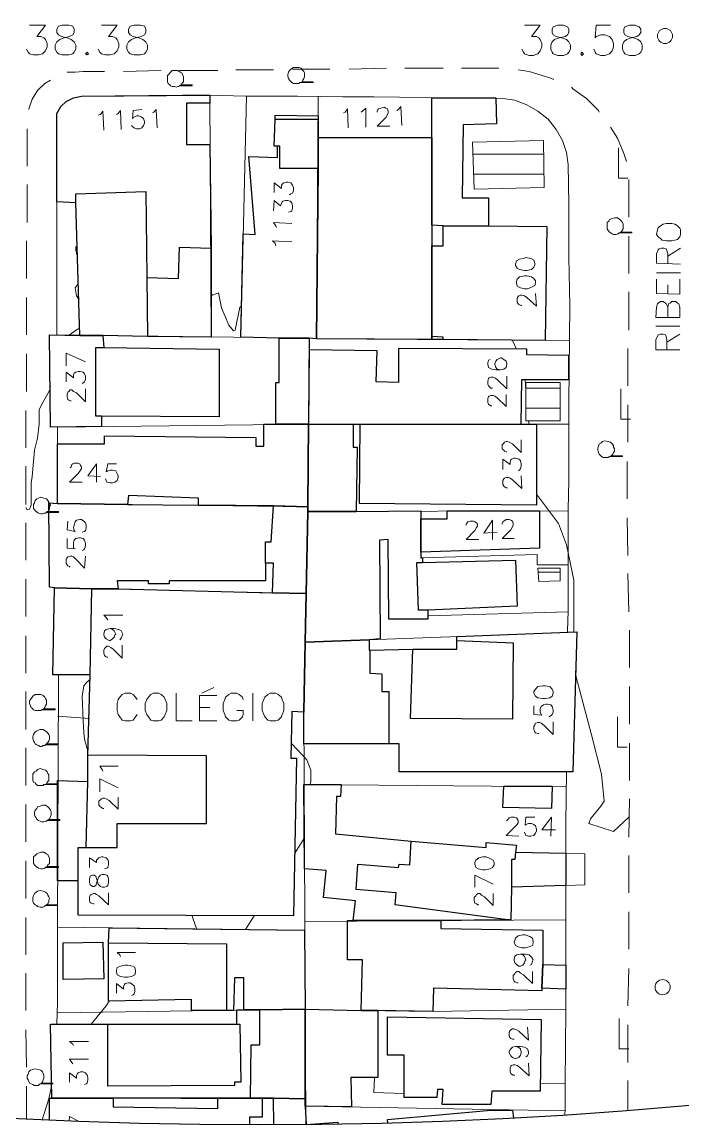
# Model space of a CAD drawing. Extents: x -2391 to 32076, y -11492 to 5852.
# Drawn here: x 4525.4 to 4595.7, y -1771.5 to -1654.2 of the extents above; entities that cross this region are included whole.
import ezdxf

# ---------------------------------------------------------------- set-up
doc = ezdxf.new("R2010")
doc.units = 0
doc.header["$LTSCALE"] = 7
for name, color, linetype in [('ALVE-CT', 3, 'CONTINUOUS'), ('PDF2_A101 - EDIFICACAO', 7, 'CONTINUOUS'), ('PDF2_A103 - PROJECAO_1', 7, 'CONTINUOUS'), ('PDF2_A104 - PROJECAO_2', 7, 'CONTINUOUS'), ('PDF2_A118 - PISCINA', 7, 'CONTINUOUS'), ('PDF2_A120 - MARQUISE', 7, 'CONTINUOUS'), ('PDF2_A123 - N DE PORTA', 7, 'CONTINUOUS'), ('PDF2_A124 - MURO', 7, 'CONTINUOUS'), ('PDF2_B224 - ESCOLAS', 7, 'CONTINUOUS'), ('PDF2_C301 - MEIO_FIO_2D', 7, 'CONTINUOUS'), ('PDF2_C307 - TXT_NOME_LOGRADOURO', 7, 'CONTINUOUS'), ('PDF2_F602 - ARVORE_ISOLADA', 7, 'CONTINUOUS'), ('PDF2_I903 - POSTE', 7, 'CONTINUOUS'), ('PDF2_N1401 - CURVA_MESTRA', 7, 'CONTINUOUS'), ('PDF2_N1402 - CURVA_INTERMEDIARIA', 7, 'CONTINUOUS'), ('PDF2_N1403 - COTA_DE_APARELHO', 7, 'CONTINUOUS')]:
    doc.layers.add(name, color=color, linetype=linetype)

msp = doc.modelspace()

# ---------------------------------------------------------------- linework, layer by layer
at = {"layer": 'ALVE-CT'}
msp.add_circle((4550.796, -1271.53), 500, dxfattribs=at)
at = {"layer": 'PDF2_A101 - EDIFICACAO', "lineweight": 30}
for points in [[(4545.38, -1662.004), (4545.38, -1662.85), (4542.924, -1662.85), (4542.924, -1667.253), (4545.38, -1667.253), (4545.549, -1678.259), (4545.549, -1687.742), (4538.776, -1687.657), (4534.034, -1687.573), (4531.579, -1687.573), (4531.156, -1673.433), (4529.124, -1673.349), (4529.124, -1663.951), (4529.547, -1663.189), (4530.14, -1662.681), (4530.902, -1662.258), (4531.749, -1662.088), (4545.295, -1662.004)], [(4581.193, -1675.973), (4581.024, -1688.081), (4570.186, -1687.996), (4569.001, -1687.996), (4569.001, -1687.657), (4569.001, -1678.005), (4570.186, -1678.005), (4570.186, -1675.889), (4569.001, -1675.804), (4569.001, -1666.491), (4569.001, -1662.258), (4575.774, -1662.258), (4575.859, -1665.052), (4572.303, -1665.136), (4572.218, -1672.925), (4575.012, -1672.925), (4575.012, -1675.889)], [(4556.894, -1666.491), (4556.894, -1669.793), (4556.725, -1687.911), (4555.963, -1687.827), (4552.745, -1687.827), (4548.682, -1687.742), (4548.936, -1676.735), (4550.206, -1676.82), (4549.528, -1668.523), (4552.576, -1668.608), (4552.576, -1667.422), (4552.237, -1667.422), (4552.322, -1664.544), (4552.322, -1664.12), (4556.894, -1664.205), (4556.894, -1664.544)], [(4569.001, -1675.804), (4569.001, -1678.005), (4569.001, -1687.657), (4569.001, -1687.996), (4556.725, -1687.911), (4556.894, -1669.793), (4556.894, -1666.491), (4569.001, -1666.491)], [(4546.396, -1689.012), (4546.396, -1696.208), (4533.865, -1696.124), (4533.865, -1697.224), (4528.447, -1697.309), (4528.362, -1687.488), (4531.579, -1687.573), (4534.034, -1687.573), (4534.119, -1688.843)], [(4555.963, -1687.827), (4555.963, -1689.096), (4555.878, -1696.97), (4552.407, -1696.97), (4552.407, -1692.568), (4552.745, -1692.568), (4552.745, -1687.827)], [(4578.484, -1696.97), (4578.568, -1692.229), (4583.563, -1692.229), (4583.563, -1689.689), (4579.076, -1689.604), (4579.076, -1689.012), (4565.445, -1688.927), (4565.445, -1692.568), (4563.075, -1692.483), (4563.159, -1689.181), (4555.963, -1689.096), (4555.878, -1696.97), (4560.619, -1696.97), (4561.381, -1696.97), (4578.484, -1696.97), (4580.092, -1696.97), (4580.092, -1705.606), (4561.297, -1705.437), (4561.381, -1696.97)], [(4555.793, -1705.775), (4552.153, -1705.691), (4544.194, -1705.606), (4544.194, -1704.844), (4536.744, -1704.59), (4536.659, -1705.521), (4529.209, -1705.437), (4529.209, -1699.087), (4534.204, -1699.087), (4534.204, -1698.24), (4550.29, -1698.41), (4550.29, -1699.341), (4551.137, -1699.341), (4551.137, -1696.97), (4552.407, -1696.97), (4555.878, -1696.97), (4555.793, -1705.606)], [(4560.619, -1696.97), (4560.619, -1699.426), (4561.043, -1699.426), (4560.958, -1706.283), (4555.793, -1706.283), (4555.793, -1705.775), (4555.793, -1705.606), (4555.878, -1696.97)], [(4555.793, -1706.283), (4555.624, -1715.004), (4552.068, -1714.919), (4552.153, -1711.787), (4551.306, -1711.787), (4551.306, -1713.649), (4541.062, -1713.649), (4541.062, -1713.988), (4538.86, -1713.988), (4538.86, -1713.649), (4535.558, -1713.649), (4535.643, -1714.496), (4532.849, -1714.496), (4528.87, -1714.411), (4528.362, -1714.327), (4528.277, -1705.352), (4529.209, -1705.437), (4536.659, -1705.521), (4544.194, -1705.606), (4552.153, -1705.691), (4555.793, -1705.775)], [(4567.816, -1707.045), (4567.816, -1710.601), (4567.816, -1711.194), (4567.985, -1711.194), (4567.985, -1711.702), (4577.891, -1711.448), (4578.06, -1716.359), (4568.578, -1716.782), (4568.578, -1717.713), (4564.429, -1717.713), (4564.345, -1709.247), (4563.413, -1709.331), (4563.498, -1719.83), (4562.313, -1719.915), (4555.539, -1720.169), (4555.624, -1715.004), (4555.793, -1706.283), (4560.958, -1706.283), (4567.816, -1706.199)], [(4567.816, -1710.601), (4567.816, -1707.045), (4570.61, -1707.045), (4570.61, -1706.199), (4580.431, -1706.199), (4580.431, -1710.178)], [(4555.37, -1727.534), (4555.37, -1727.619), (4554.1, -1727.534), (4554.015, -1732.53), (4554.608, -1732.53), (4554.269, -1749.293), (4531.41, -1749.209), (4531.41, -1745.568), (4529.209, -1745.568), (4529.209, -1734.9), (4532.426, -1734.985), (4532.426, -1732.191), (4532.68, -1723.64), (4528.701, -1723.64), (4528.87, -1714.411), (4532.849, -1714.496), (4535.643, -1714.496), (4552.068, -1714.919), (4555.624, -1715.004), (4555.539, -1720.169)], [(4584.41, -1719.068), (4583.987, -1733.969), (4565.53, -1733.969), (4565.53, -1731.006), (4564.429, -1731.006), (4555.37, -1731.006), (4555.37, -1727.619), (4555.37, -1727.534), (4555.539, -1720.169), (4562.313, -1719.915), (4562.313, -1721.015), (4562.397, -1721.015), (4566.969, -1720.931), (4571.626, -1720.931), (4571.626, -1719.999), (4571.626, -1719.576)], [(4559.349, -1735.324), (4559.265, -1736.594), (4558.841, -1736.594), (4558.757, -1740.573), (4566.8, -1741.335), (4574.758, -1742.012), (4574.758, -1741.504), (4577.976, -1741.758), (4577.891, -1742.52), (4583.225, -1742.605), (4583.225, -1746.076), (4577.468, -1746.245), (4577.383, -1749.717), (4577.044, -1749.717), (4569.932, -1749.801), (4560.619, -1749.801), (4560.873, -1747.685), (4557.487, -1747.346), (4557.741, -1744.467), (4555.455, -1744.298), (4555.37, -1735.324)], [(4581.786, -1735.493), (4581.701, -1737.864), (4576.536, -1737.779), (4576.621, -1735.493)], [(4580.77, -1754.458), (4580.685, -1756.998), (4580.685, -1757.252), (4569.17, -1756.998), (4569.086, -1759.453), (4563.244, -1759.368), (4561.466, -1759.368), (4561.635, -1753.95), (4560.027, -1753.95), (4560.027, -1749.801), (4560.619, -1749.801), (4569.932, -1749.801), (4569.932, -1750.648), (4580.77, -1750.817)], [(4555.455, -1750.817), (4555.539, -1759.199), (4550.713, -1759.284), (4549.02, -1759.284), (4549.02, -1755.897), (4548.004, -1755.897), (4547.92, -1759.368), (4547.158, -1759.368), (4543.432, -1759.368), (4543.432, -1758.183), (4534.627, -1758.352), (4534.627, -1752.172), (4534.712, -1750.563)], [(4534.119, -1755.982), (4529.801, -1756.066), (4529.801, -1752.172), (4534.034, -1752.087)], [(4580.685, -1756.998), (4580.77, -1754.458), (4583.225, -1754.543), (4583.225, -1757.082)], [(4555.539, -1759.199), (4555.539, -1768.766), (4552.153, -1768.682), (4550.967, -1768.682), (4549.698, -1768.682), (4546.226, -1768.682), (4535.135, -1768.682), (4528.616, -1768.682), (4528.447, -1760.808), (4534.542, -1760.808), (4548.258, -1760.808), (4548.258, -1759.284), (4549.02, -1759.284), (4550.713, -1759.284)], [(4561.466, -1759.368), (4563.244, -1759.368), (4563.244, -1766.48), (4560.365, -1766.48), (4560.45, -1769.613), (4555.539, -1769.528), (4555.539, -1768.766), (4555.539, -1759.199)], [(4580.6, -1760.3), (4580.516, -1767.92), (4575.351, -1767.92), (4575.266, -1769.359), (4570.102, -1769.359), (4570.186, -1767.75), (4569.594, -1767.75), (4569.509, -1768.597), (4566.038, -1768.597), (4566.038, -1764.11), (4564.26, -1764.11), (4564.26, -1760.046)]]:
    msp.add_lwpolyline(points, close=True, dxfattribs=at)
for points in [[(4528.362, -1771.027), (4528.362, -1768.682), (4528.616, -1768.682), (4535.135, -1768.682), (4535.135, -1769.613), (4546.226, -1769.782), (4546.226, -1768.682), (4549.698, -1768.682), (4550.967, -1768.682), (4550.967, -1770.714), (4549.613, -1770.714), (4549.597, -1771.529)], [(4552.18, -1771.528), (4552.153, -1768.682), (4555.539, -1768.766), (4555.539, -1769.528), (4555.624, -1771.475), (4555.624, -1771.507)], [(4564.294, -1771.348), (4564.26, -1770.968), (4575.266, -1769.952), (4577.552, -1769.952), (4577.679, -1770.807)], [(4555.624, -1771.507), (4555.624, -1771.475), (4559.011, -1771.222), (4559.031, -1771.462)]]:
    msp.add_lwpolyline(points, dxfattribs=at)
at = {"layer": 'PDF2_A103 - PROJECAO_1', "lineweight": 30}
for points in [[(4556.894, -1664.544), (4556.894, -1666.491), (4556.894, -1669.793), (4552.83, -1669.793), (4552.83, -1667.422), (4552.576, -1667.422), (4552.237, -1667.422), (4552.322, -1664.544)], [(4538.691, -1681.392), (4542.078, -1681.477), (4542.162, -1678.175), (4545.549, -1678.259), (4545.549, -1687.742), (4538.776, -1687.657), (4534.034, -1687.573), (4531.579, -1687.573), (4531.156, -1673.433), (4531.156, -1672.502), (4538.606, -1672.248)], [(4575.012, -1675.889), (4581.193, -1675.973), (4581.024, -1688.081), (4570.186, -1687.996), (4570.186, -1687.742), (4569.001, -1687.657), (4569.001, -1678.005), (4570.186, -1678.005), (4570.186, -1675.889)], [(4534.119, -1688.843), (4546.396, -1689.012), (4546.396, -1696.208), (4533.865, -1696.124), (4533.273, -1696.124), (4533.273, -1688.843)], [(4555.793, -1705.775), (4555.793, -1706.283), (4555.624, -1715.004), (4552.068, -1714.919), (4552.153, -1711.787), (4551.306, -1711.787), (4551.306, -1709.501), (4551.899, -1709.501), (4552.153, -1705.691)], [(4568.578, -1716.782), (4567.562, -1716.782), (4567.392, -1711.702), (4567.985, -1711.702), (4577.891, -1711.448), (4578.06, -1716.359)], [(4555.37, -1727.534), (4555.37, -1727.619), (4554.1, -1727.534), (4554.015, -1732.53), (4554.608, -1732.53), (4554.269, -1749.293), (4531.41, -1749.209), (4531.41, -1745.568), (4531.41, -1742.012), (4532.257, -1742.012), (4532.426, -1734.985), (4532.426, -1732.191), (4532.68, -1723.64), (4532.849, -1714.496), (4535.643, -1714.496), (4552.068, -1714.919), (4555.624, -1715.004), (4555.539, -1720.169)], [(4562.397, -1721.015), (4562.397, -1723.47), (4563.667, -1723.555), (4563.667, -1725.418), (4564.429, -1725.418), (4564.429, -1731.006), (4555.37, -1731.006), (4555.37, -1727.619), (4555.37, -1727.534), (4555.539, -1720.169), (4562.313, -1719.915), (4562.313, -1721.015)], [(4566.969, -1720.931), (4571.626, -1720.931), (4571.626, -1719.999), (4577.637, -1720.253), (4577.552, -1728.381), (4566.715, -1728.296)], [(4577.891, -1742.52), (4577.806, -1743.282), (4577.468, -1743.282), (4577.468, -1746.245), (4577.383, -1749.717), (4577.044, -1749.717), (4565.107, -1748.108), (4565.191, -1746.838), (4560.958, -1746.499), (4561.127, -1743.79), (4565.445, -1744.129), (4565.53, -1743.79), (4566.631, -1743.875), (4566.8, -1741.335), (4574.758, -1742.012), (4574.758, -1741.504), (4577.976, -1741.758)], [(4547.158, -1759.368), (4543.432, -1759.368), (4543.432, -1758.183), (4534.627, -1758.352), (4534.627, -1752.172), (4547.158, -1752.257)], [(4555.539, -1768.766), (4552.153, -1768.682), (4550.967, -1768.682), (4549.698, -1768.682), (4549.782, -1763.009), (4550.713, -1763.009), (4550.713, -1759.284), (4555.539, -1759.199)], [(4534.542, -1760.808), (4548.258, -1760.808), (4548.597, -1760.808), (4548.682, -1766.988), (4548.004, -1766.988), (4548.004, -1767.327), (4534.542, -1767.412)]]:
    msp.add_lwpolyline(points, close=True, dxfattribs=at)
at = {"layer": 'PDF2_A104 - PROJECAO_2', "lineweight": 30}
for points in [[(4538.691, -1681.392), (4538.776, -1687.657), (4534.034, -1687.573), (4531.579, -1687.573), (4531.156, -1673.433), (4531.156, -1672.502), (4538.606, -1672.248)], [(4535.643, -1714.496), (4552.068, -1714.919), (4555.624, -1715.004), (4555.539, -1720.169), (4555.37, -1727.534), (4555.37, -1727.619), (4554.1, -1727.534), (4554.015, -1732.53), (4554.608, -1732.53), (4554.269, -1749.293), (4531.41, -1749.209), (4531.41, -1745.568), (4531.41, -1742.012), (4532.257, -1742.012), (4535.558, -1742.012), (4535.558, -1739.472), (4545.041, -1739.472), (4545.041, -1732.276), (4532.426, -1732.191), (4532.68, -1723.64), (4532.849, -1714.496)]]:
    msp.add_lwpolyline(points, close=True, dxfattribs=at)
at = {"layer": 'PDF2_A118 - PISCINA', "lineweight": 9}
for points in [[(4580.939, -1671.825), (4573.488, -1671.994), (4573.319, -1666.999), (4580.854, -1666.83)], [(4578.992, -1692.568), (4582.632, -1692.568), (4582.632, -1696.632), (4578.992, -1696.632)], [(4582.632, -1712.295), (4580.262, -1712.295), (4580.346, -1713.734), (4582.632, -1713.649)]]:
    msp.add_lwpolyline(points, close=True, dxfattribs=at)
for points in [[(4573.404, -1668.269), (4580.939, -1668.269)], [(4573.404, -1670.386), (4580.939, -1670.386)], [(4578.992, -1693.16), (4582.632, -1693.16)], [(4578.992, -1695.277), (4582.632, -1695.277)], [(4580.262, -1712.718), (4582.632, -1712.718)]]:
    msp.add_lwpolyline(points, dxfattribs=at)
at = {"layer": 'PDF2_A120 - MARQUISE', "lineweight": 9}
msp.add_lwpolyline([(4583.225, -1746.076), (4583.225, -1742.605), (4585.257, -1742.689), (4585.257, -1745.991)], close=True, dxfattribs=at)
at = {"layer": 'PDF2_A123 - N DE PORTA', "lineweight": 9}
for points in [[(4538.183, -1663.528), (4537.252, -1663.612), (4537.167, -1664.459), (4537.252, -1664.374), (4537.59, -1664.205), (4537.844, -1664.205), (4538.098, -1664.29), (4538.352, -1664.459), (4538.437, -1664.798), (4538.437, -1664.967), (4538.352, -1665.221), (4538.183, -1665.475), (4537.929, -1665.56), (4537.59, -1665.56), (4537.336, -1665.475), (4537.252, -1665.39), (4537.082, -1665.221)], [(4539.284, -1663.866), (4539.453, -1663.782), (4539.707, -1663.528), (4539.792, -1665.475)], [(4559.603, -1663.866), (4559.773, -1663.782), (4560.027, -1663.443), (4560.111, -1665.475)], [(4561.466, -1663.782), (4561.635, -1663.697), (4561.974, -1663.358), (4561.974, -1665.39)], [(4563.159, -1663.782), (4563.159, -1663.697), (4563.244, -1663.528), (4563.329, -1663.443), (4563.583, -1663.358), (4563.921, -1663.274), (4564.091, -1663.358), (4564.26, -1663.443), (4564.345, -1663.697), (4564.345, -1663.866), (4564.26, -1664.036), (4564.091, -1664.374), (4563.159, -1665.306), (4564.514, -1665.306)], [(4565.276, -1663.612), (4565.445, -1663.528), (4565.699, -1663.189), (4565.784, -1665.221)], [(4533.527, -1664.12), (4533.781, -1664.036), (4534.034, -1663.697), (4534.119, -1665.729)], [(4535.474, -1664.036), (4535.643, -1663.951), (4535.897, -1663.612), (4535.982, -1665.644)], [(4552.237, -1672.333), (4552.237, -1671.317), (4552.999, -1671.91), (4552.999, -1671.571), (4553.169, -1671.402), (4553.253, -1671.317), (4553.507, -1671.232), (4553.677, -1671.232), (4554.015, -1671.317), (4554.185, -1671.571), (4554.269, -1671.825), (4554.269, -1672.164), (4554.185, -1672.417), (4554.015, -1672.502), (4553.846, -1672.587)], [(4552.153, -1674.28), (4552.237, -1673.179), (4552.915, -1673.772), (4552.999, -1673.518), (4553.084, -1673.349), (4553.169, -1673.264), (4553.423, -1673.179), (4553.677, -1673.179), (4553.931, -1673.264), (4554.1, -1673.433), (4554.185, -1673.772), (4554.185, -1674.026), (4554.1, -1674.28), (4554.015, -1674.365), (4553.761, -1674.449)], [(4552.491, -1676.058), (4552.407, -1675.889), (4552.153, -1675.55), (4554.1, -1675.635)], [(4552.407, -1678.005), (4552.322, -1677.751), (4552.068, -1677.497), (4554.1, -1677.582)], [(4578.568, -1684.355), (4578.484, -1684.355), (4578.23, -1684.271), (4578.145, -1684.186), (4578.06, -1684.017), (4578.06, -1683.593), (4578.145, -1683.424), (4578.23, -1683.339), (4578.399, -1683.255), (4578.568, -1683.255), (4578.822, -1683.339), (4579.076, -1683.509), (4580.092, -1684.44), (4580.008, -1683.085)], [(4532.172, -1690.366), (4530.14, -1689.435), (4530.14, -1690.79)], [(4575.182, -1690.112), (4575.012, -1690.197), (4574.928, -1690.451), (4574.928, -1690.62), (4575.012, -1690.959), (4575.351, -1691.128), (4575.774, -1691.213), (4576.282, -1691.213), (4576.621, -1691.128), (4576.875, -1690.959), (4576.96, -1690.62), (4576.96, -1690.536), (4576.875, -1690.282), (4576.621, -1690.112), (4576.367, -1689.943), (4576.282, -1689.943), (4575.944, -1690.112), (4575.774, -1690.282), (4575.69, -1690.536), (4575.69, -1690.62), (4575.774, -1690.959), (4575.944, -1691.128), (4576.282, -1691.213)], [(4530.14, -1692.483), (4530.14, -1691.467), (4530.902, -1692.06), (4530.902, -1691.721), (4530.987, -1691.552), (4531.156, -1691.467), (4531.41, -1691.382), (4531.579, -1691.382), (4531.918, -1691.467), (4532.087, -1691.636), (4532.172, -1691.89), (4532.172, -1692.229), (4532.087, -1692.483), (4532.003, -1692.568), (4531.833, -1692.652)], [(4575.436, -1693.16), (4575.266, -1693.16), (4575.097, -1692.991), (4575.012, -1692.906), (4574.928, -1692.737), (4574.928, -1692.398), (4575.012, -1692.144), (4575.097, -1692.06), (4575.266, -1691.975), (4575.52, -1691.975), (4575.69, -1692.06), (4575.944, -1692.229), (4576.96, -1693.245), (4576.96, -1691.89)], [(4530.648, -1694.515), (4530.563, -1694.515), (4530.394, -1694.43), (4530.309, -1694.346), (4530.225, -1694.092), (4530.225, -1693.753), (4530.309, -1693.584), (4530.394, -1693.499), (4530.563, -1693.33), (4530.733, -1693.33), (4530.902, -1693.499), (4531.241, -1693.668), (4532.172, -1694.6), (4532.172, -1693.245)], [(4575.351, -1695.023), (4575.266, -1695.023), (4575.097, -1694.938), (4575.012, -1694.854), (4574.928, -1694.684), (4574.928, -1694.261), (4575.012, -1694.092), (4575.097, -1694.007), (4575.266, -1693.922), (4575.52, -1693.922), (4575.69, -1694.007), (4575.944, -1694.176), (4576.875, -1695.108), (4576.875, -1693.838)], [(4576.96, -1699.934), (4576.875, -1699.934), (4576.706, -1699.849), (4576.621, -1699.764), (4576.452, -1699.595), (4576.452, -1699.172), (4576.621, -1699.002), (4576.706, -1698.918), (4576.875, -1698.833), (4577.044, -1698.833), (4577.214, -1698.918), (4577.552, -1699.087), (4578.484, -1700.018), (4578.484, -1698.664)], [(4576.536, -1701.796), (4576.536, -1700.696), (4577.298, -1701.288), (4577.298, -1701.034), (4577.383, -1700.78), (4577.468, -1700.696), (4577.722, -1700.611), (4577.891, -1700.611), (4578.23, -1700.696), (4578.399, -1700.865), (4578.484, -1701.204), (4578.484, -1701.458), (4578.399, -1701.712), (4578.314, -1701.881), (4578.145, -1701.966)], [(4530.563, -1701.627), (4530.648, -1701.542), (4530.733, -1701.288), (4530.817, -1701.204), (4530.987, -1701.119), (4531.41, -1701.119), (4531.579, -1701.204), (4531.664, -1701.373), (4531.749, -1701.542), (4531.749, -1701.712), (4531.664, -1701.881), (4531.41, -1702.22), (4530.479, -1703.151), (4531.833, -1703.151)], [(4533.357, -1703.151), (4533.357, -1701.204), (4532.426, -1702.474), (4533.781, -1702.558)], [(4535.474, -1701.204), (4534.542, -1701.204), (4534.373, -1702.05), (4534.542, -1701.966), (4534.796, -1701.881), (4535.05, -1701.881), (4535.389, -1701.966), (4535.558, -1702.22), (4535.643, -1702.474), (4535.643, -1702.643), (4535.558, -1702.982), (4535.304, -1703.151), (4535.05, -1703.236), (4534.796, -1703.236), (4534.458, -1703.151), (4534.373, -1702.982), (4534.288, -1702.812)], [(4577.044, -1703.744), (4576.875, -1703.744), (4576.706, -1703.659), (4576.621, -1703.574), (4576.536, -1703.405), (4576.536, -1702.982), (4576.621, -1702.812), (4576.706, -1702.728), (4576.875, -1702.643), (4577.129, -1702.643), (4577.298, -1702.728), (4577.552, -1702.897), (4578.568, -1703.828), (4578.484, -1702.474)], [(4530.309, -1707.299), (4530.225, -1708.231), (4531.071, -1708.4), (4530.987, -1708.315), (4530.902, -1707.977), (4530.987, -1707.723), (4531.071, -1707.384), (4531.241, -1707.215), (4531.579, -1707.13), (4531.749, -1707.13), (4532.003, -1707.299), (4532.172, -1707.469), (4532.257, -1707.723), (4532.257, -1708.061), (4532.172, -1708.315), (4532.087, -1708.4), (4531.833, -1708.485)], [(4572.642, -1707.723), (4572.642, -1707.638), (4572.726, -1707.469), (4572.811, -1707.384), (4573.065, -1707.299), (4573.404, -1707.299), (4573.573, -1707.384), (4573.742, -1707.469), (4573.827, -1707.638), (4573.827, -1707.807), (4573.742, -1707.977), (4573.573, -1708.315), (4572.642, -1709.247), (4573.996, -1709.247)], [(4575.436, -1709.247), (4575.436, -1707.215), (4574.504, -1708.569), (4575.944, -1708.485)], [(4576.452, -1707.638), (4576.452, -1707.553), (4576.536, -1707.384), (4576.621, -1707.299), (4576.875, -1707.13), (4577.214, -1707.13), (4577.383, -1707.215), (4577.552, -1707.299), (4577.637, -1707.553), (4577.637, -1707.723), (4577.552, -1707.892), (4577.383, -1708.231), (4576.452, -1709.162), (4577.722, -1709.162)], [(4530.225, -1709.162), (4530.225, -1710.178), (4531.071, -1710.263), (4530.902, -1710.178), (4530.902, -1709.924), (4530.902, -1709.585), (4530.987, -1709.331), (4531.156, -1709.162), (4531.495, -1709.077), (4531.664, -1709.077), (4531.918, -1709.162), (4532.087, -1709.331), (4532.172, -1709.67), (4532.172, -1709.924), (4532.087, -1710.263), (4532.003, -1710.347), (4531.833, -1710.432)], [(4530.563, -1712.21), (4530.479, -1712.125), (4530.309, -1712.041), (4530.225, -1711.956), (4530.14, -1711.787), (4530.14, -1711.363), (4530.225, -1711.194), (4530.309, -1711.109), (4530.563, -1711.025), (4530.733, -1711.025), (4530.902, -1711.109), (4531.156, -1711.363), (4532.087, -1712.295), (4532.172, -1711.025)], [(4534.542, -1717.798), (4534.373, -1717.544), (4534.119, -1717.29), (4536.151, -1717.29)], [(4534.796, -1718.729), (4535.05, -1718.814), (4535.22, -1718.983), (4535.389, -1719.322), (4535.304, -1719.407), (4535.22, -1719.661), (4535.05, -1719.83), (4534.796, -1719.999), (4534.712, -1719.999), (4534.373, -1719.83), (4534.204, -1719.661), (4534.119, -1719.407), (4534.119, -1719.322), (4534.204, -1718.983), (4534.373, -1718.814), (4534.796, -1718.729), (4535.22, -1718.729), (4535.728, -1718.814), (4535.982, -1718.983), (4536.151, -1719.322), (4536.066, -1719.491), (4535.982, -1719.745), (4535.812, -1719.915)], [(4534.542, -1721.777), (4534.458, -1721.777), (4534.288, -1721.693), (4534.204, -1721.608), (4534.119, -1721.354), (4534.119, -1721.015), (4534.204, -1720.846), (4534.288, -1720.761), (4534.458, -1720.592), (4534.627, -1720.592), (4534.881, -1720.761), (4535.135, -1720.931), (4536.066, -1721.862), (4536.066, -1720.507)], [(4579.838, -1726.942), (4579.838, -1727.873), (4580.685, -1727.958), (4580.6, -1727.873), (4580.516, -1727.619), (4580.516, -1727.28), (4580.6, -1727.026), (4580.854, -1726.857), (4581.108, -1726.772), (4581.278, -1726.772), (4581.616, -1726.857), (4581.786, -1727.026), (4581.87, -1727.365), (4581.87, -1727.619), (4581.786, -1727.873), (4581.701, -1727.958), (4581.447, -1728.127)], [(4580.346, -1729.905), (4580.262, -1729.905), (4580.008, -1729.82), (4579.923, -1729.736), (4579.838, -1729.482), (4579.838, -1729.143), (4579.923, -1728.974), (4580.008, -1728.804), (4580.262, -1728.72), (4580.431, -1728.72), (4580.6, -1728.804), (4580.939, -1729.058), (4581.87, -1729.99), (4581.87, -1728.635)], [(4534.034, -1733.884), (4533.95, -1733.715), (4533.696, -1733.376), (4535.643, -1733.376)], [(4535.643, -1735.662), (4533.696, -1734.731), (4533.696, -1736.086)], [(4534.119, -1737.864), (4534.034, -1737.864), (4533.865, -1737.779), (4533.781, -1737.694), (4533.611, -1737.525), (4533.611, -1737.102), (4533.781, -1736.932), (4533.865, -1736.848), (4534.034, -1736.763), (4534.204, -1736.763), (4534.373, -1736.848), (4534.712, -1737.017), (4535.643, -1737.948), (4535.643, -1736.678)], [(4576.96, -1739.218), (4576.96, -1739.133), (4577.129, -1738.964), (4577.214, -1738.879), (4577.383, -1738.795), (4577.722, -1738.795), (4577.976, -1738.879), (4578.06, -1738.964), (4578.145, -1739.133), (4578.145, -1739.387), (4578.06, -1739.557), (4577.806, -1739.811), (4576.875, -1740.742), (4578.23, -1740.827)], [(4579.923, -1738.795), (4578.992, -1738.795), (4578.907, -1739.641), (4578.992, -1739.557), (4579.246, -1739.472), (4579.584, -1739.472), (4579.838, -1739.557), (4580.008, -1739.726), (4580.092, -1740.065), (4580.092, -1740.234), (4580.008, -1740.488), (4579.838, -1740.742), (4579.5, -1740.827), (4579.246, -1740.827), (4578.992, -1740.742), (4578.907, -1740.573), (4578.822, -1740.403)], [(4581.616, -1740.827), (4581.701, -1738.795), (4580.685, -1740.149), (4582.124, -1740.149)], [(4532.595, -1744.129), (4532.595, -1743.113), (4533.357, -1743.621), (4533.357, -1743.367), (4533.527, -1743.197), (4533.611, -1743.113), (4533.865, -1743.028), (4534.034, -1743.028), (4534.373, -1743.113), (4534.542, -1743.282), (4534.627, -1743.536), (4534.627, -1743.875), (4534.542, -1744.129), (4534.458, -1744.213), (4534.204, -1744.298)], [(4575.52, -1745.907), (4573.573, -1744.975), (4573.573, -1746.245)], [(4533.103, -1748.023), (4533.019, -1748.023), (4532.765, -1747.939), (4532.68, -1747.854), (4532.595, -1747.685), (4532.595, -1747.261), (4532.68, -1747.092), (4532.765, -1747.007), (4533.019, -1746.923), (4533.188, -1746.923), (4533.357, -1747.007), (4533.611, -1747.177), (4534.627, -1748.108), (4534.627, -1746.838)], [(4573.996, -1748.108), (4573.912, -1748.108), (4573.742, -1748.023), (4573.573, -1747.939), (4573.488, -1747.685), (4573.488, -1747.346), (4573.658, -1747.177), (4573.742, -1747.007), (4573.912, -1746.923), (4574.081, -1746.923), (4574.25, -1747.092), (4574.589, -1747.261), (4575.52, -1748.193), (4575.52, -1746.923)], [(4535.897, -1753.611), (4535.812, -1753.442), (4535.558, -1753.188), (4537.506, -1753.188)], [(4578.399, -1753.357), (4578.653, -1753.442), (4578.822, -1753.611), (4578.992, -1753.95), (4578.907, -1754.035), (4578.822, -1754.289), (4578.653, -1754.543), (4578.399, -1754.627), (4578.23, -1754.627), (4577.976, -1754.458), (4577.806, -1754.289), (4577.722, -1754.035), (4577.722, -1753.865), (4577.806, -1753.611), (4577.976, -1753.442), (4578.399, -1753.357), (4578.907, -1753.357), (4579.33, -1753.442), (4579.584, -1753.696), (4579.754, -1753.95), (4579.669, -1754.119), (4579.584, -1754.458), (4579.415, -1754.543)], [(4578.145, -1756.405), (4578.06, -1756.405), (4577.806, -1756.32), (4577.722, -1756.236), (4577.637, -1755.982), (4577.637, -1755.643), (4577.806, -1755.474), (4577.891, -1755.304), (4578.06, -1755.22), (4578.23, -1755.22), (4578.399, -1755.389), (4578.738, -1755.558), (4579.669, -1756.49), (4579.669, -1755.22)], [(4535.474, -1757.506), (4535.474, -1756.49), (4536.236, -1757.082), (4536.236, -1756.828), (4536.32, -1756.574), (4536.405, -1756.49), (4536.744, -1756.405), (4536.913, -1756.405), (4537.167, -1756.574), (4537.336, -1756.744), (4537.421, -1756.998), (4537.421, -1757.336), (4537.336, -1757.59), (4537.252, -1757.675), (4537.082, -1757.76)], [(4577.722, -1762.416), (4577.552, -1762.416), (4577.383, -1762.332), (4577.298, -1762.247), (4577.214, -1762.078), (4577.214, -1761.654), (4577.298, -1761.485), (4577.383, -1761.4), (4577.552, -1761.316), (4577.722, -1761.316), (4577.976, -1761.4), (4578.23, -1761.57), (4579.246, -1762.501), (4579.161, -1761.146)], [(4530.902, -1763.094), (4530.817, -1762.924), (4530.479, -1762.67), (4532.511, -1762.67)], [(4577.891, -1763.178), (4578.145, -1763.263), (4578.399, -1763.432), (4578.484, -1763.771), (4578.484, -1763.856), (4578.399, -1764.11), (4578.23, -1764.364), (4577.891, -1764.448), (4577.806, -1764.448), (4577.552, -1764.364), (4577.383, -1764.194), (4577.214, -1763.856), (4577.214, -1763.771), (4577.298, -1763.517), (4577.552, -1763.263), (4577.891, -1763.178), (4578.399, -1763.178), (4578.822, -1763.263), (4579.161, -1763.432), (4579.246, -1763.771), (4579.246, -1763.94), (4579.161, -1764.194), (4578.992, -1764.279)], [(4530.817, -1765.041), (4530.733, -1764.872), (4530.479, -1764.533), (4532.511, -1764.533)], [(4577.806, -1766.226), (4577.637, -1766.226), (4577.468, -1766.142), (4577.383, -1766.057), (4577.298, -1765.888), (4577.298, -1765.464), (4577.383, -1765.295), (4577.468, -1765.21), (4577.637, -1765.126), (4577.806, -1765.126), (4578.06, -1765.21), (4578.314, -1765.38), (4579.33, -1766.311), (4579.246, -1764.956)], [(4530.479, -1766.988), (4530.479, -1765.972), (4531.241, -1766.565), (4531.241, -1766.311), (4531.325, -1766.057), (4531.41, -1765.972), (4531.664, -1765.888), (4531.918, -1765.888), (4532.172, -1765.972), (4532.341, -1766.226), (4532.426, -1766.48), (4532.426, -1766.734), (4532.341, -1767.073), (4532.257, -1767.158), (4532.087, -1767.242)], [(4531.492, -1771.157), (4530.479, -1770.629), (4530.448, -1771.116)]]:
    msp.add_lwpolyline(points, dxfattribs=at)
for points in [[(4577.891, -1680.122), (4578.06, -1680.376), (4578.314, -1680.545), (4578.822, -1680.63), (4579.076, -1680.63), (4579.584, -1680.545), (4579.838, -1680.291), (4579.923, -1680.037), (4579.923, -1679.868), (4579.838, -1679.529), (4579.5, -1679.36), (4578.992, -1679.275), (4578.738, -1679.36), (4578.314, -1679.445), (4577.976, -1679.614), (4577.891, -1679.953)], [(4577.976, -1681.985), (4578.06, -1682.323), (4578.399, -1682.493), (4578.822, -1682.577), (4579.161, -1682.577), (4579.584, -1682.408), (4579.923, -1682.239), (4580.008, -1681.985), (4580.008, -1681.731), (4579.838, -1681.477), (4579.584, -1681.307), (4579.076, -1681.223), (4578.822, -1681.223), (4578.314, -1681.307), (4578.06, -1681.561), (4577.976, -1681.815)], [(4579.838, -1725.587), (4580.008, -1725.926), (4580.262, -1726.095), (4580.77, -1726.18), (4581.024, -1726.18), (4581.532, -1726.095), (4581.786, -1725.926), (4581.87, -1725.587), (4581.87, -1725.418), (4581.786, -1725.164), (4581.532, -1724.91), (4581.024, -1724.825), (4580.77, -1724.825), (4580.262, -1724.91), (4580.008, -1725.164), (4579.838, -1725.418)], [(4573.573, -1743.79), (4573.658, -1744.129), (4573.912, -1744.298), (4574.42, -1744.383), (4574.674, -1744.383), (4575.182, -1744.298), (4575.436, -1744.129), (4575.605, -1743.875), (4575.605, -1743.621), (4575.52, -1743.367), (4575.182, -1743.197), (4574.758, -1743.028), (4574.42, -1743.028), (4573.996, -1743.113), (4573.658, -1743.367), (4573.573, -1743.621)], [(4532.595, -1745.737), (4532.68, -1745.991), (4532.934, -1746.161), (4533.103, -1746.161), (4533.273, -1746.076), (4533.357, -1745.822), (4533.442, -1745.483), (4533.611, -1745.145), (4533.781, -1744.975), (4533.95, -1744.891), (4534.204, -1744.891), (4534.458, -1744.975), (4534.542, -1745.06), (4534.627, -1745.399), (4534.627, -1745.737), (4534.542, -1746.076), (4534.458, -1746.161), (4534.204, -1746.245), (4533.95, -1746.245), (4533.781, -1746.161), (4533.527, -1745.907), (4533.442, -1745.653), (4533.357, -1745.314), (4533.273, -1745.06), (4533.103, -1744.975), (4532.934, -1744.975), (4532.68, -1745.06), (4532.595, -1745.399)], [(4577.722, -1752.087), (4577.891, -1752.426), (4578.145, -1752.595), (4578.568, -1752.68), (4578.907, -1752.68), (4579.33, -1752.595), (4579.669, -1752.426), (4579.754, -1752.172), (4579.754, -1752.003), (4579.669, -1751.664), (4579.415, -1751.495), (4578.907, -1751.325), (4578.653, -1751.325), (4578.145, -1751.41), (4577.891, -1751.664), (4577.806, -1751.918)], [(4535.474, -1755.22), (4535.558, -1755.558), (4535.897, -1755.728), (4536.32, -1755.812), (4536.659, -1755.812), (4537.082, -1755.728), (4537.421, -1755.558), (4537.506, -1755.304), (4537.506, -1755.135), (4537.421, -1754.797), (4537.167, -1754.627), (4536.659, -1754.543), (4536.405, -1754.543), (4535.897, -1754.627), (4535.558, -1754.797), (4535.474, -1755.05)]]:
    msp.add_lwpolyline(points, close=True, dxfattribs=at)
at = {"layer": 'PDF2_A124 - MURO', "lineweight": 9}
for points in [[(4555.963, -1687.827), (4529.124, -1687.488), (4529.124, -1687.403), (4529.124, -1684.779), (4529.124, -1663.951), (4529.547, -1663.189), (4530.14, -1662.681), (4530.902, -1662.258), (4531.749, -1662.088), (4542.501, -1662.004), (4545.295, -1662.004), (4545.38, -1662.004), (4549.19, -1662.088), (4549.274, -1662.088), (4551.814, -1662.088), (4554.693, -1662.088), (4559.519, -1662.173), (4562.821, -1662.173), (4576.536, -1662.342), (4577.806, -1662.512), (4579.076, -1663.02), (4580.262, -1663.697), (4581.362, -1664.544), (4582.209, -1665.644), (4582.886, -1666.83), (4583.31, -1668.1), (4583.479, -1669.37), (4583.563, -1673.603), (4583.563, -1675.889), (4583.563, -1678.005), (4583.563, -1679.275), (4583.648, -1684.355), (4583.563, -1694.684), (4583.563, -1696.886), (4583.563, -1702.982), (4583.479, -1706.029), (4583.479, -1712.21), (4583.479, -1713.057), (4583.479, -1716.867), (4583.394, -1718.983), (4583.394, -1719.153), (4555.539, -1720.169)], [(4545.38, -1662.004), (4545.549, -1687.742)], [(4548.682, -1687.742), (4549.274, -1662.088)], [(4555.594, -1771.507), (4555.37, -1727.534), (4555.793, -1705.606), (4555.963, -1687.827), (4556.725, -1687.911), (4556.894, -1662.173)], [(4569.001, -1662.258), (4569.001, -1687.996)], [(4583.563, -1688.081), (4556.725, -1687.911)], [(4555.793, -1705.775), (4529.209, -1705.437), (4529.209, -1698.748), (4529.209, -1697.563), (4529.209, -1697.309), (4555.878, -1696.97), (4583.563, -1696.97)], [(4555.793, -1706.283), (4583.479, -1706.199)], [(4583.479, -1711.956), (4580.177, -1711.956), (4580.177, -1710.855), (4567.816, -1711.194), (4567.816, -1706.199)], [(4555.624, -1715.004), (4529.209, -1714.411)], [(4583.479, -1716.951), (4568.578, -1717.375)], [(4529.124, -1760.808), (4529.209, -1758.522), (4529.209, -1755.982), (4529.209, -1750.479), (4529.293, -1724.232), (4529.293, -1723.64)], [(4529.209, -1728.042), (4532.595, -1728.296)], [(4583.31, -1733.969), (4583.225, -1739.472), (4583.225, -1739.641), (4583.225, -1742.435), (4583.225, -1745.991), (4583.225, -1749.547), (4583.225, -1757.252), (4583.225, -1759.114), (4583.225, -1759.199), (4569.086, -1759.453), (4561.466, -1759.368), (4555.539, -1759.199), (4529.209, -1759.622)], [(4583.31, -1735.578), (4555.37, -1735.324)], [(4555.455, -1749.886), (4583.225, -1749.717)], [(4529.209, -1750.479), (4555.455, -1750.817)], [(4580.516, -1767.073), (4583.14, -1767.158), (4583.225, -1759.199)], [(4562.905, -1766.48), (4562.821, -1768.089), (4566.038, -1768.174)], [(4583.14, -1767.158), (4583.14, -1769.867), (4583.129, -1770.484)], [(4555.539, -1768.766), (4529.124, -1768.682)], [(4555.539, -1769.528), (4583.14, -1770.036)]]:
    msp.add_lwpolyline(points, dxfattribs=at)
at = {"layer": 'PDF2_B224 - ESCOLAS', "lineweight": 9}
for points in [[(4537.675, -1726.264), (4537.506, -1726.01), (4537.252, -1725.756), (4536.998, -1725.587), (4536.405, -1725.587), (4536.066, -1725.756), (4535.812, -1726.01), (4535.643, -1726.264), (4535.558, -1726.688), (4535.558, -1727.45), (4535.643, -1727.873), (4535.812, -1728.127), (4536.066, -1728.466), (4536.405, -1728.55), (4536.998, -1728.55), (4537.252, -1728.466), (4537.506, -1728.127), (4537.675, -1727.873)], [(4541.824, -1725.587), (4541.824, -1728.55), (4543.517, -1728.55)], [(4544.533, -1725.587), (4545.803, -1724.994)], [(4548.936, -1726.264), (4548.851, -1726.01), (4548.512, -1725.756), (4548.258, -1725.587), (4547.666, -1725.587), (4547.412, -1725.756), (4547.073, -1726.01), (4546.988, -1726.264), (4546.819, -1726.688), (4546.819, -1727.45), (4546.988, -1727.873), (4547.073, -1728.127), (4547.412, -1728.466), (4547.666, -1728.55), (4548.258, -1728.55), (4548.512, -1728.466), (4548.851, -1728.127), (4548.936, -1727.873), (4548.936, -1727.45), (4548.258, -1727.45)], [(4549.952, -1725.587), (4549.952, -1728.55)], [(4546.142, -1725.841), (4544.279, -1725.841), (4544.279, -1728.55), (4546.142, -1728.55)], [(4544.279, -1727.111), (4545.38, -1727.111)]]:
    msp.add_lwpolyline(points, dxfattribs=at)
for points in [[(4539.368, -1725.587), (4539.114, -1725.756), (4538.86, -1726.01), (4538.691, -1726.264), (4538.522, -1726.688), (4538.522, -1727.45), (4538.691, -1727.873), (4538.86, -1728.127), (4539.114, -1728.466), (4539.368, -1728.55), (4539.961, -1728.55), (4540.215, -1728.466), (4540.554, -1728.127), (4540.638, -1727.873), (4540.808, -1727.45), (4540.808, -1726.688), (4540.638, -1726.264), (4540.554, -1726.01), (4540.215, -1725.756), (4539.961, -1725.587)], [(4551.814, -1725.587), (4551.56, -1725.756), (4551.221, -1726.01), (4551.137, -1726.264), (4550.967, -1726.688), (4550.967, -1727.45), (4551.137, -1727.873), (4551.221, -1728.127), (4551.56, -1728.466), (4551.814, -1728.55), (4552.407, -1728.55), (4552.661, -1728.466), (4552.999, -1728.127), (4553.084, -1727.873), (4553.253, -1727.45), (4553.253, -1726.688), (4553.084, -1726.264), (4552.999, -1726.01), (4552.661, -1725.756), (4552.407, -1725.587)]]:
    msp.add_lwpolyline(points, close=True, dxfattribs=at)
at = {"layer": 'PDF2_C301 - MEIO_FIO_2D', "lineweight": 9}
for points in [[(4534.204, -1659.464), (4531.918, -1659.464), (4531.071, -1659.548), (4530.225, -1659.548)], [(4540.215, -1659.379), (4536.236, -1659.464)], [(4546.226, -1659.379), (4542.162, -1659.379)], [(4552.153, -1659.294), (4548.174, -1659.294)], [(4558.164, -1659.21), (4554.269, -1659.21), (4554.185, -1659.21)], [(4564.175, -1659.125), (4560.196, -1659.21)], [(4570.186, -1659.125), (4566.123, -1659.125)], [(4576.113, -1659.125), (4572.134, -1659.125)], [(4581.955, -1660.31), (4581.532, -1660.141), (4579.33, -1659.464), (4578.145, -1659.294)], [(4528.447, -1660.395), (4527.854, -1660.734), (4527.092, -1661.496), (4526.499, -1662.427), (4526.161, -1663.443), (4526.161, -1663.528)], [(4586.781, -1663.782), (4586.696, -1663.612), (4585.426, -1662.342), (4583.987, -1661.326), (4583.817, -1661.157)], [(4525.991, -1665.56), (4525.991, -1669.539)], [(4589.659, -1669.031), (4589.405, -1668.184), (4588.728, -1666.576), (4587.966, -1665.39)], [(4525.991, -1671.486), (4525.991, -1675.55)], [(4589.913, -1674.957), (4589.913, -1670.978)], [(4525.907, -1677.497), (4525.907, -1681.477)], [(4589.913, -1680.969), (4589.913, -1676.989)], [(4589.913, -1686.98), (4589.913, -1684.779), (4589.913, -1682.916)], [(4525.907, -1683.509), (4525.907, -1687.488)], [(4589.829, -1692.906), (4589.829, -1688.927)], [(4525.907, -1689.52), (4525.907, -1693.499)], [(4589.829, -1698.918), (4589.829, -1694.938)], [(4525.822, -1695.531), (4525.822, -1698.833), (4525.822, -1699.51)], [(4589.744, -1704.929), (4589.744, -1700.95)], [(4525.822, -1701.458), (4525.822, -1705.521)], [(4525.822, -1707.469), (4525.822, -1711.448)], [(4589.829, -1710.94), (4589.744, -1706.961)], [(4525.822, -1713.48), (4525.822, -1717.459)], [(4589.913, -1716.951), (4589.829, -1712.887)], [(4525.822, -1719.491), (4525.822, -1723.47)], [(4589.998, -1722.878), (4589.998, -1721.862), (4589.998, -1718.899)], [(4525.822, -1725.418), (4525.822, -1729.482)], [(4589.998, -1728.889), (4589.998, -1724.91)], [(4525.822, -1731.429), (4525.822, -1735.408)], [(4589.998, -1734.9), (4589.998, -1730.921)], [(4525.822, -1737.44), (4525.822, -1741.419)], [(4589.913, -1740.911), (4589.998, -1736.848)], [(4589.913, -1746.838), (4589.913, -1742.859)], [(4525.822, -1743.451), (4525.822, -1747.431)], [(4589.913, -1752.849), (4589.913, -1748.87)], [(4525.822, -1749.463), (4525.822, -1753.442)], [(4589.829, -1758.86), (4589.913, -1754.881)], [(4525.822, -1755.389), (4525.822, -1755.474), (4525.822, -1759.368)], [(4589.829, -1764.872), (4589.829, -1760.892)], [(4525.822, -1761.4), (4525.907, -1765.38)], [(4525.907, -1767.412), (4525.907, -1770.91)], [(4589.829, -1770.004), (4589.829, -1766.819)]]:
    msp.add_lwpolyline(points, dxfattribs=at)
at = {"layer": 'PDF2_C307 - TXT_NOME_LOGRADOURO', "lineweight": 9}
msp.add_lwpolyline([(4592.877, -1676.82), (4593.046, -1677.074), (4593.3, -1677.243), (4593.469, -1677.413), (4593.893, -1677.497), (4594.485, -1677.497), (4594.824, -1677.413), (4595.078, -1677.328), (4595.332, -1677.074), (4595.417, -1676.82), (4595.417, -1676.312), (4595.332, -1676.143), (4595.078, -1675.889), (4594.824, -1675.719), (4594.485, -1675.635), (4593.893, -1675.635), (4593.554, -1675.719), (4593.3, -1675.889), (4593.046, -1676.058), (4592.961, -1676.312)], close=True, dxfattribs=at)
for points in [[(4595.417, -1679.953), (4592.877, -1679.868), (4592.877, -1678.852), (4593.046, -1678.429), (4593.131, -1678.344), (4593.385, -1678.259), (4593.639, -1678.259), (4593.893, -1678.344), (4593.977, -1678.513), (4594.062, -1678.852), (4594.062, -1679.868)], [(4594.062, -1679.106), (4595.417, -1678.259)], [(4592.877, -1680.884), (4595.417, -1680.884)], [(4595.332, -1681.561), (4595.332, -1683.17), (4592.877, -1683.085), (4592.877, -1681.561)], [(4594.062, -1683.085), (4594.062, -1682.154)], [(4594.062, -1684.525), (4594.147, -1684.186), (4594.316, -1684.101), (4594.485, -1683.932), (4594.909, -1683.932), (4595.078, -1684.101), (4595.247, -1684.186), (4595.332, -1684.525), (4595.332, -1685.625), (4592.792, -1685.625), (4592.877, -1684.525), (4592.961, -1684.186), (4593.046, -1684.101), (4593.3, -1683.932), (4593.554, -1683.932), (4593.808, -1684.101), (4593.893, -1684.186), (4594.062, -1684.525), (4594.062, -1685.625)], [(4592.792, -1686.557), (4595.332, -1686.557)], [(4595.332, -1689.096), (4592.792, -1689.096), (4592.792, -1687.996), (4592.961, -1687.657), (4593.046, -1687.488), (4593.3, -1687.403), (4593.554, -1687.403), (4593.808, -1687.488), (4593.893, -1687.657), (4593.977, -1687.996), (4593.977, -1689.096)], [(4593.977, -1688.25), (4595.332, -1687.403)]]:
    msp.add_lwpolyline(points, dxfattribs=at)
at = {"layer": 'PDF2_F602 - ARVORE_ISOLADA', "lineweight": 9}
for points in [[(4542.332, -1660.903), (4542.162, -1660.988), (4542.078, -1661.072), (4541.993, -1661.072), (4541.824, -1661.157), (4541.654, -1661.072), (4541.4, -1661.072), (4541.231, -1660.988), (4541.146, -1660.903), (4540.977, -1660.734), (4540.892, -1660.564), (4540.892, -1660.31), (4540.892, -1660.141), (4540.892, -1659.887), (4541.062, -1659.718), (4541.231, -1659.548), (4541.4, -1659.379), (4541.654, -1659.379), (4541.993, -1659.379), (4542.247, -1659.548), (4542.416, -1659.633), (4542.501, -1659.802), (4542.586, -1660.056), (4542.586, -1660.226), (4542.586, -1660.395), (4542.586, -1660.564), (4542.416, -1660.734), (4542.332, -1660.903), (4542.162, -1660.988), (4543.517, -1660.988), (4543.517, -1660.903)], [(4555.201, -1660.564), (4555.031, -1660.649), (4554.947, -1660.649), (4554.862, -1660.734), (4554.608, -1660.734), (4554.439, -1660.734), (4554.269, -1660.734), (4554.1, -1660.649), (4553.931, -1660.48), (4553.846, -1660.395), (4553.761, -1660.226), (4553.677, -1659.972), (4553.677, -1659.802), (4553.761, -1659.548), (4553.846, -1659.379), (4554.015, -1659.21), (4554.269, -1659.04), (4554.439, -1659.04), (4554.862, -1659.04), (4555.116, -1659.125), (4555.201, -1659.294), (4555.37, -1659.464), (4555.455, -1659.633), (4555.455, -1659.887), (4555.455, -1660.056), (4555.37, -1660.226), (4555.285, -1660.395), (4555.201, -1660.564), (4555.031, -1660.649), (4556.386, -1660.649), (4556.386, -1660.564)], [(4589.067, -1676.566), (4588.897, -1676.651), (4588.813, -1676.735), (4588.728, -1676.735), (4588.559, -1676.82), (4588.305, -1676.82), (4588.135, -1676.735), (4587.966, -1676.651), (4587.881, -1676.566), (4587.712, -1676.397), (4587.627, -1676.227), (4587.627, -1676.058), (4587.627, -1675.804), (4587.627, -1675.55), (4587.797, -1675.381), (4587.881, -1675.211), (4588.135, -1675.127), (4588.389, -1675.042), (4588.728, -1675.042), (4588.982, -1675.211), (4589.151, -1675.381), (4589.236, -1675.55), (4589.321, -1675.719), (4589.321, -1675.889), (4589.321, -1676.058), (4589.321, -1676.227), (4589.151, -1676.481), (4589.067, -1676.566), (4588.897, -1676.651), (4590.252, -1676.651), (4590.252, -1676.566)], [(4588.051, -1700.357), (4587.966, -1700.442), (4587.881, -1700.442), (4587.712, -1700.526), (4587.543, -1700.526), (4587.373, -1700.526), (4587.204, -1700.526), (4587.035, -1700.442), (4586.865, -1700.272), (4586.781, -1700.188), (4586.696, -1700.018), (4586.611, -1699.764), (4586.611, -1699.51), (4586.696, -1699.341), (4586.781, -1699.087), (4586.95, -1699.002), (4587.119, -1698.833), (4587.373, -1698.748), (4587.712, -1698.833), (4587.966, -1698.918), (4588.135, -1699.087), (4588.305, -1699.256), (4588.305, -1699.426), (4588.389, -1699.595), (4588.389, -1699.849), (4588.305, -1700.018), (4588.22, -1700.188), (4588.051, -1700.357), (4587.966, -1700.442), (4589.236, -1700.442), (4589.236, -1700.357)], [(4528.108, -1706.283), (4528.023, -1706.368), (4527.939, -1706.453), (4527.769, -1706.453), (4527.6, -1706.537), (4527.431, -1706.537), (4527.177, -1706.453), (4527.092, -1706.368), (4526.923, -1706.283), (4526.753, -1706.114), (4526.669, -1705.945), (4526.669, -1705.775), (4526.669, -1705.521), (4526.753, -1705.352), (4526.838, -1705.098), (4527.007, -1704.929), (4527.177, -1704.844), (4527.431, -1704.76), (4527.769, -1704.844), (4528.023, -1704.929), (4528.193, -1705.098), (4528.277, -1705.268), (4528.362, -1705.437), (4528.447, -1705.606), (4528.362, -1705.775), (4528.362, -1705.945), (4528.277, -1706.199), (4528.108, -1706.283), (4528.023, -1706.368), (4529.293, -1706.368), (4529.293, -1706.283)], [(4527.769, -1727.28), (4527.6, -1727.365), (4527.515, -1727.365), (4527.431, -1727.45), (4527.261, -1727.45), (4527.007, -1727.45), (4526.838, -1727.45), (4526.669, -1727.365), (4526.499, -1727.196), (4526.415, -1727.111), (4526.33, -1726.942), (4526.245, -1726.688), (4526.245, -1726.434), (4526.33, -1726.264), (4526.499, -1726.01), (4526.584, -1725.926), (4526.838, -1725.756), (4527.092, -1725.756), (4527.431, -1725.756), (4527.685, -1725.841), (4527.854, -1726.01), (4527.939, -1726.18), (4528.023, -1726.349), (4528.023, -1726.603), (4528.023, -1726.772), (4527.939, -1726.942), (4527.854, -1727.111), (4527.769, -1727.28), (4527.6, -1727.365), (4528.955, -1727.365), (4528.955, -1727.28)], [(4528.023, -1731.006), (4527.939, -1731.09), (4527.854, -1731.175), (4527.685, -1731.175), (4527.515, -1731.26), (4527.346, -1731.26), (4527.177, -1731.175), (4527.007, -1731.09), (4526.838, -1731.006), (4526.753, -1730.836), (4526.669, -1730.667), (4526.584, -1730.413), (4526.584, -1730.244), (4526.669, -1729.99), (4526.753, -1729.82), (4526.923, -1729.651), (4527.092, -1729.566), (4527.346, -1729.482), (4527.685, -1729.482), (4527.939, -1729.651), (4528.108, -1729.736), (4528.277, -1729.99), (4528.362, -1730.159), (4528.362, -1730.328), (4528.362, -1730.498), (4528.277, -1730.667), (4528.193, -1730.836), (4528.023, -1731.006), (4527.939, -1731.09), (4529.209, -1731.09), (4529.209, -1731.006)], [(4528.023, -1735.239), (4527.854, -1735.324), (4527.769, -1735.324), (4527.685, -1735.408), (4527.515, -1735.408), (4527.346, -1735.408), (4527.092, -1735.408), (4526.923, -1735.324), (4526.838, -1735.154), (4526.669, -1735.07), (4526.584, -1734.9), (4526.584, -1734.646), (4526.584, -1734.392), (4526.584, -1734.223), (4526.753, -1733.969), (4526.923, -1733.884), (4527.092, -1733.715), (4527.346, -1733.63), (4527.685, -1733.715), (4527.939, -1733.8), (4528.108, -1733.969), (4528.193, -1734.138), (4528.277, -1734.308), (4528.277, -1734.477), (4528.277, -1734.731), (4528.277, -1734.9), (4528.108, -1735.07), (4528.023, -1735.239), (4527.854, -1735.324), (4529.209, -1735.324), (4529.209, -1735.239)], [(4528.277, -1739.049), (4528.108, -1739.133), (4528.023, -1739.218), (4527.939, -1739.218), (4527.769, -1739.303), (4527.515, -1739.303), (4527.346, -1739.218), (4527.177, -1739.133), (4527.007, -1739.049), (4526.923, -1738.879), (4526.838, -1738.71), (4526.753, -1738.541), (4526.753, -1738.287), (4526.838, -1738.033), (4527.007, -1737.864), (4527.092, -1737.694), (4527.346, -1737.61), (4527.6, -1737.525), (4527.939, -1737.525), (4528.193, -1737.694), (4528.362, -1737.864), (4528.447, -1738.033), (4528.531, -1738.202), (4528.531, -1738.371), (4528.531, -1738.541), (4528.447, -1738.71), (4528.362, -1738.964), (4528.277, -1739.049), (4528.108, -1739.133), (4529.463, -1739.133), (4529.463, -1739.049)], [(4528.108, -1744.044), (4527.939, -1744.129), (4527.854, -1744.213), (4527.769, -1744.213), (4527.6, -1744.298), (4527.431, -1744.298), (4527.177, -1744.213), (4527.092, -1744.129), (4526.923, -1744.044), (4526.753, -1743.875), (4526.669, -1743.705), (4526.669, -1743.451), (4526.669, -1743.282), (4526.669, -1743.028), (4526.838, -1742.859), (4527.007, -1742.689), (4527.177, -1742.605), (4527.431, -1742.52), (4527.769, -1742.52), (4528.023, -1742.689), (4528.193, -1742.774), (4528.277, -1743.028), (4528.362, -1743.197), (4528.362, -1743.367), (4528.362, -1743.536), (4528.362, -1743.705), (4528.193, -1743.875), (4528.108, -1744.044), (4527.939, -1744.129), (4529.293, -1744.129), (4529.293, -1744.044)], [(4528.023, -1748.108), (4527.854, -1748.193), (4527.854, -1748.277), (4527.685, -1748.362), (4527.515, -1748.362), (4527.346, -1748.362), (4527.092, -1748.277), (4527.007, -1748.193), (4526.838, -1748.108), (4526.669, -1747.939), (4526.584, -1747.769), (4526.584, -1747.6), (4526.584, -1747.346), (4526.669, -1747.177), (4526.753, -1746.923), (4526.923, -1746.753), (4527.092, -1746.669), (4527.346, -1746.584), (4527.685, -1746.669), (4527.939, -1746.753), (4528.108, -1746.923), (4528.193, -1747.092), (4528.277, -1747.261), (4528.362, -1747.431), (4528.277, -1747.6), (4528.277, -1747.769), (4528.193, -1748.023), (4528.023, -1748.108), (4527.854, -1748.193), (4529.209, -1748.193), (4529.209, -1748.108)], [(4527.515, -1767.073), (4527.346, -1767.158), (4527.261, -1767.242), (4527.177, -1767.327), (4526.923, -1767.327), (4526.753, -1767.327), (4526.584, -1767.242), (4526.415, -1767.158), (4526.245, -1767.073), (4526.161, -1766.904), (4526.076, -1766.734), (4525.991, -1766.565), (4525.991, -1766.311), (4526.076, -1766.142), (4526.161, -1765.888), (4526.33, -1765.718), (4526.584, -1765.634), (4526.753, -1765.549), (4527.177, -1765.634), (4527.431, -1765.718), (4527.6, -1765.888), (4527.685, -1766.057), (4527.769, -1766.226), (4527.769, -1766.396), (4527.769, -1766.565), (4527.685, -1766.734), (4527.6, -1766.988), (4527.515, -1767.073), (4527.346, -1767.158), (4528.701, -1767.158), (4528.701, -1767.073)]]:
    msp.add_lwpolyline(points, close=True, dxfattribs=at)
at = {"layer": 'PDF2_I903 - POSTE', "lineweight": 9}
for points in [[(4589.829, -1670.809), (4588.813, -1670.809), (4588.813, -1667.592)], [(4590.083, -1696.462), (4589.067, -1696.462), (4589.067, -1693.245)], [(4589.744, -1731.344), (4588.728, -1731.344), (4588.728, -1728.127)], [(4589.913, -1763.432), (4588.897, -1763.432), (4588.897, -1760.215)]]:
    msp.add_lwpolyline(points, dxfattribs=at)
at = {"layer": 'PDF2_N1401 - CURVA_MESTRA', "lineweight": 20}
for points in [[(4532.511, -1731.598), (4532.341, -1731.514), (4532.087, -1730.498), (4532.003, -1729.736), (4531.918, -1728.55), (4531.833, -1725.926), (4532.003, -1724.825), (4532.341, -1724.402), (4532.68, -1724.148)], [(4554.015, -1731.006), (4554.1, -1731.006), (4555.709, -1732.699), (4556.132, -1733.8), (4556.132, -1734.985), (4556.047, -1735.324)], [(4555.455, -1740.996), (4554.439, -1742.605)], [(4544.025, -1750.733), (4543.602, -1749.547), (4543.517, -1749.293)], [(4550.121, -1749.293), (4549.19, -1750.733)], [(4532.765, -1760.808), (4534.373, -1758.86), (4534.712, -1758.352)], [(4527.575, -1770.991), (4528.277, -1768.766), (4528.531, -1767.581)]]:
    msp.add_lwpolyline(points, dxfattribs=at)
at = {"layer": 'PDF2_N1402 - CURVA_INTERMEDIARIA', "lineweight": 9}
for points in [[(4531.325, -1679.275), (4531.241, -1678.767), (4531.156, -1678.429), (4531.156, -1678.259), (4531.156, -1678.09), (4531.325, -1678.175)], [(4531.495, -1683.763), (4531.241, -1683.339), (4531.071, -1682.493), (4531.41, -1682.069)], [(4545.549, -1683.17), (4545.718, -1683.255), (4546.311, -1683.001), (4546.65, -1684.609), (4547.412, -1686.472), (4547.92, -1687.065), (4548.089, -1686.98), (4548.597, -1684.525), (4548.766, -1684.44)], [(4530.479, -1687.488), (4531.325, -1686.895), (4531.579, -1686.726)], [(4577.552, -1688.081), (4577.976, -1689.012)], [(4578.907, -1692.229), (4578.992, -1693.414)], [(4525.822, -1705.86), (4525.991, -1706.114), (4526.245, -1706.029), (4526.415, -1705.606), (4526.415, -1704.76), (4526.415, -1703.236), (4526.499, -1702.558), (4526.669, -1700.95), (4526.753, -1699.764), (4527.092, -1698.494), (4527.261, -1696.97), (4527.261, -1696.547), (4527.261, -1695.446), (4527.515, -1694.938), (4528.362, -1693.414), (4528.447, -1692.991)], [(4579.246, -1696.632), (4579.33, -1696.97)], [(4580.092, -1704.421), (4582.463, -1707.553), (4583.31, -1709.839), (4584.071, -1713.565), (4584.071, -1716.697), (4584.071, -1717.375), (4584.071, -1719.068)], [(4584.241, -1723.216), (4584.325, -1723.894), (4585.934, -1729.905), (4587.035, -1734.223), (4587.289, -1737.102), (4586.95, -1737.61), (4585.849, -1738.964), (4585.68, -1739.472), (4588.305, -1740.319), (4589.913, -1738.795)]]:
    msp.add_lwpolyline(points, dxfattribs=at)
at = {"layer": 'PDF2_N1403 - COTA_DE_APARELHO', "lineweight": 9}
for points in [[(4526.245, -1654.553), (4527.939, -1654.553), (4527.007, -1655.739), (4527.431, -1655.739), (4527.769, -1655.908), (4527.939, -1656.077), (4528.108, -1656.5), (4528.108, -1656.839), (4527.939, -1657.262), (4527.6, -1657.601), (4527.177, -1657.686), (4526.669, -1657.686), (4526.245, -1657.601), (4526.076, -1657.432), (4525.907, -1657.093)], [(4533.865, -1654.553), (4535.558, -1654.553), (4534.627, -1655.739), (4535.05, -1655.739), (4535.389, -1655.908), (4535.558, -1656.077), (4535.728, -1656.5), (4535.728, -1656.839), (4535.558, -1657.262), (4535.22, -1657.601), (4534.796, -1657.686), (4534.288, -1657.686), (4533.865, -1657.601), (4533.696, -1657.432), (4533.527, -1657.093)], [(4578.822, -1654.553), (4580.516, -1654.553), (4579.584, -1655.739), (4580.092, -1655.739), (4580.346, -1655.908), (4580.516, -1656.077), (4580.685, -1656.5), (4580.685, -1656.839), (4580.516, -1657.262), (4580.262, -1657.601), (4579.754, -1657.77), (4579.33, -1657.77), (4578.822, -1657.601), (4578.738, -1657.432), (4578.568, -1657.093)], [(4587.966, -1654.553), (4586.442, -1654.553), (4586.357, -1655.908), (4586.442, -1655.739), (4586.95, -1655.569), (4587.373, -1655.569), (4587.881, -1655.739), (4588.135, -1656.077), (4588.305, -1656.5), (4588.305, -1656.839), (4588.135, -1657.262), (4587.881, -1657.601), (4587.373, -1657.77), (4586.95, -1657.77), (4586.442, -1657.601), (4586.357, -1657.432), (4586.188, -1657.093)]]:
    msp.add_lwpolyline(points, dxfattribs=at)
for points in [[(4529.717, -1654.553), (4529.293, -1654.638), (4529.124, -1654.977), (4529.124, -1655.315), (4529.293, -1655.569), (4529.632, -1655.739), (4530.225, -1655.908), (4530.648, -1656.077), (4530.987, -1656.331), (4531.156, -1656.67), (4531.156, -1657.093), (4530.987, -1657.432), (4530.817, -1657.601), (4530.394, -1657.686), (4529.717, -1657.686), (4529.293, -1657.601), (4529.124, -1657.432), (4528.955, -1657.093), (4528.955, -1656.67), (4529.124, -1656.331), (4529.463, -1656.077), (4529.886, -1655.908), (4530.479, -1655.739), (4530.817, -1655.569), (4530.987, -1655.315), (4530.987, -1654.977), (4530.817, -1654.638), (4530.394, -1654.553)], [(4537.336, -1654.553), (4536.913, -1654.638), (4536.744, -1654.977), (4536.744, -1655.315), (4536.913, -1655.569), (4537.252, -1655.739), (4537.844, -1655.908), (4538.268, -1656.077), (4538.606, -1656.331), (4538.776, -1656.67), (4538.776, -1657.093), (4538.606, -1657.432), (4538.437, -1657.601), (4538.014, -1657.686), (4537.336, -1657.686), (4536.913, -1657.601), (4536.744, -1657.432), (4536.574, -1657.093), (4536.574, -1656.67), (4536.744, -1656.331), (4537.082, -1656.077), (4537.506, -1655.908), (4538.098, -1655.739), (4538.437, -1655.569), (4538.606, -1655.315), (4538.606, -1654.977), (4538.437, -1654.638), (4538.014, -1654.553)], [(4582.378, -1654.553), (4581.87, -1654.723), (4581.786, -1654.977), (4581.786, -1655.315), (4581.87, -1655.569), (4582.209, -1655.739), (4582.802, -1655.908), (4583.31, -1656.077), (4583.563, -1656.331), (4583.733, -1656.67), (4583.733, -1657.093), (4583.563, -1657.432), (4583.394, -1657.601), (4582.971, -1657.77), (4582.378, -1657.77), (4581.87, -1657.601), (4581.786, -1657.432), (4581.616, -1657.093), (4581.616, -1656.67), (4581.786, -1656.331), (4582.04, -1656.077), (4582.548, -1655.908), (4583.14, -1655.739), (4583.394, -1655.569), (4583.563, -1655.315), (4583.563, -1654.977), (4583.394, -1654.723), (4582.971, -1654.553)], [(4589.998, -1654.553), (4589.49, -1654.723), (4589.405, -1654.977), (4589.405, -1655.315), (4589.49, -1655.569), (4589.829, -1655.739), (4590.421, -1655.908), (4590.929, -1656.077), (4591.183, -1656.331), (4591.353, -1656.67), (4591.353, -1657.093), (4591.183, -1657.432), (4591.014, -1657.601), (4590.591, -1657.77), (4589.998, -1657.77), (4589.49, -1657.601), (4589.405, -1657.432), (4589.236, -1657.093), (4589.236, -1656.67), (4589.405, -1656.331), (4589.659, -1656.077), (4590.167, -1655.908), (4590.76, -1655.739), (4591.014, -1655.569), (4591.183, -1655.315), (4591.183, -1654.977), (4591.014, -1654.723), (4590.591, -1654.553)], [(4532.341, -1657.432), (4532.172, -1657.601), (4532.341, -1657.686), (4532.511, -1657.601)], [(4584.918, -1657.432), (4584.833, -1657.601), (4584.918, -1657.77), (4585.087, -1657.601)]]:
    msp.add_lwpolyline(points, close=True, dxfattribs=at)
for centre in [(4593.766, -1655.696), (4593.512, -1756.871)]:
    msp.add_circle(centre, 0.804, dxfattribs=at)

doc.saveas('drawing.dxf')
